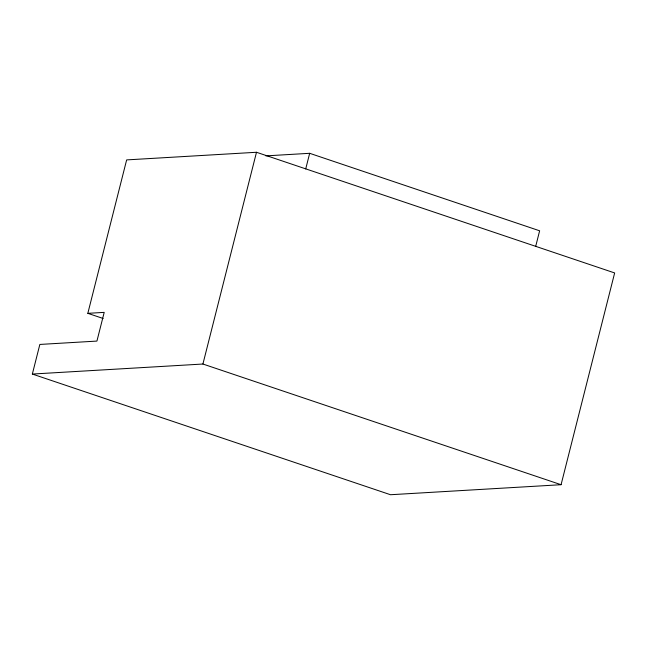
<?xml version="1.0" encoding="UTF-8"?>
<svg xmlns="http://www.w3.org/2000/svg" width="647" height="647" viewBox="0 0 647 647"><rect width="100%" height="100%" fill="white"/><g stroke="black" fill="none" stroke-linecap="round" stroke-linejoin="round"><path stroke-width="0.97" d="M32.35 374.055L39.847 344.439L96.929 341.082L104.199 312.372L87.83 313.334L126.65 159.898L256.495 152.271L614.65 272.945L561.07 484.708L390.505 494.729L32.35 374.055L202.915 364.026L561.07 484.708M202.915 364.026L256.495 152.271M305.716 168.956L309.67 153.307L539.63 230.793L535.676 246.442M265.868 155.878L309.67 153.307M87.83 313.334L103.148 318.494"/></g></svg>
